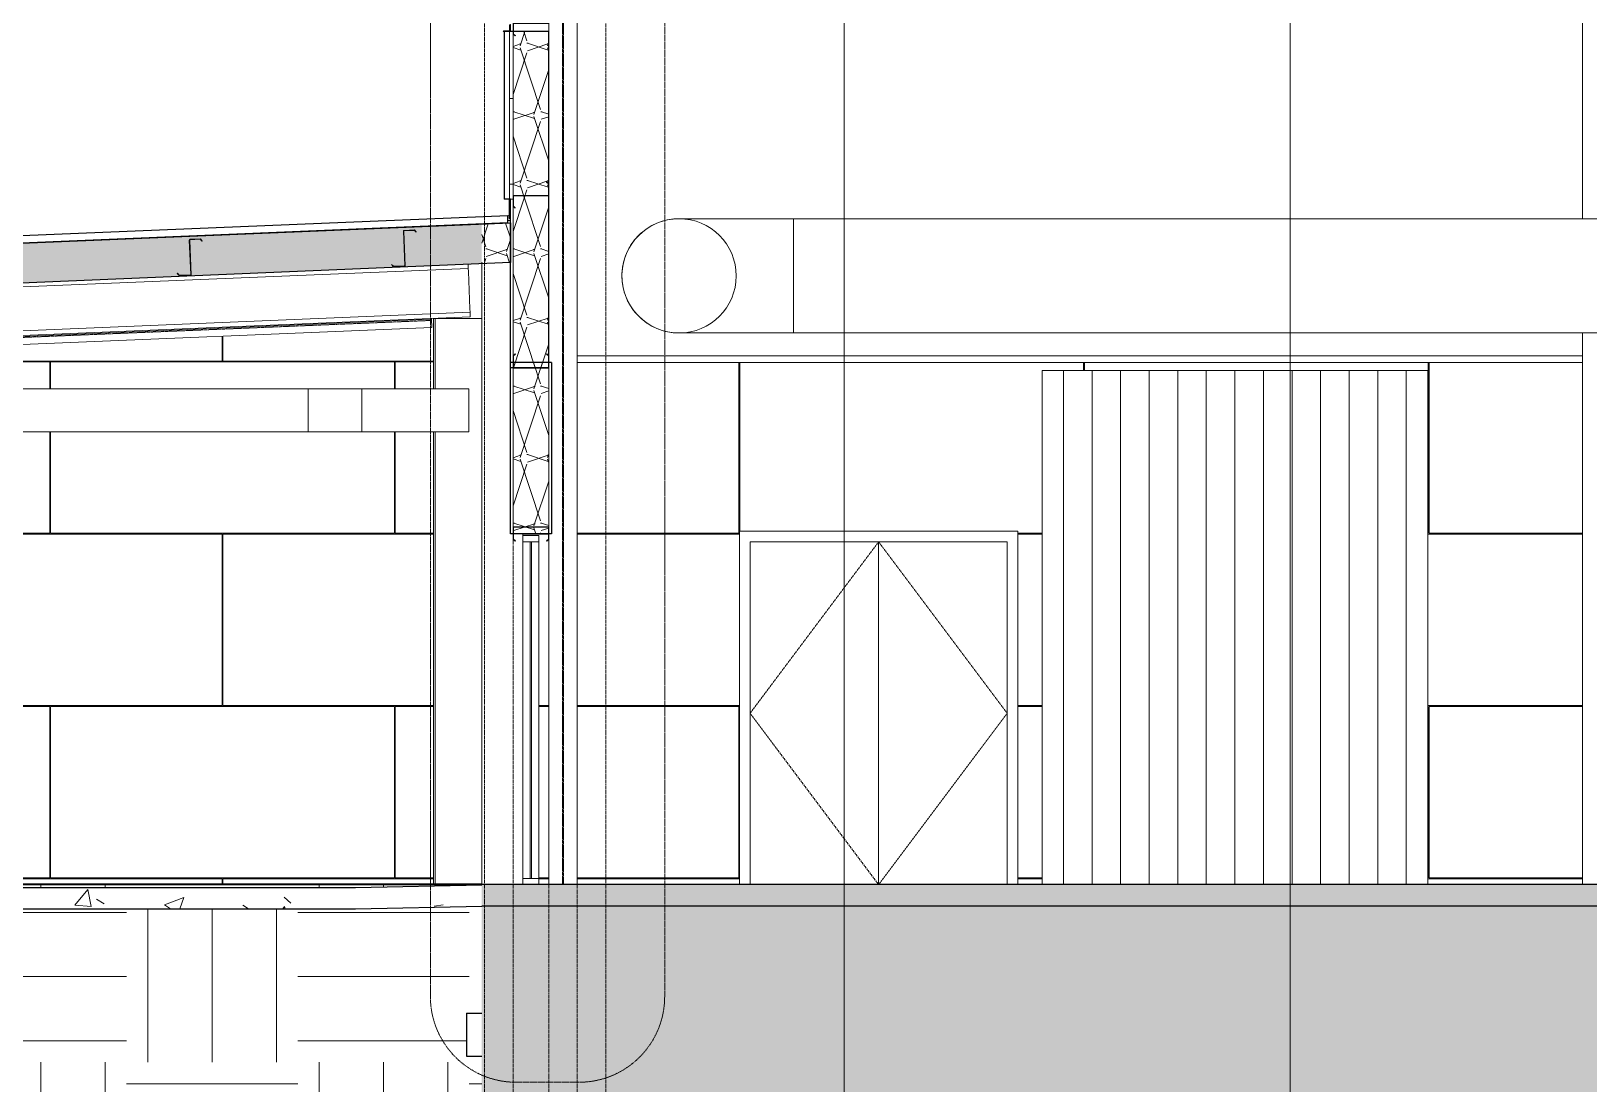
# Model space of a CAD drawing. Header units: inches. Extents: x 21408 to 98131, y -290 to 853.
# Drawn here: x 22646.5 to 23082.6, y -55.8 to 239 of the extents above; entities that cross this region are included whole.
import ezdxf

# ---------------------------------------------------------------- set-up
doc = ezdxf.new("R2010")
doc.units = ezdxf.units.IN
doc.header["$MEASUREMENT"] = 0
for name, pattern in [('Dash 1_16_', [0.125, 0.0625, -0.0625]), ('Dash Dot 3_16_', [0.3125, 0.1875, -0.0625, 0, -0.0625]), ('Grid Line 1_2_', [0.875, 0.5, -0.125, 0.125, -0.125]), ('Hidden 1_8_', [0.1875, 0.125, -0.0625])]:
    doc.linetypes.add(name, pattern=pattern)
for name, color, linetype, lineweight in [('A-ANNO-SYMB', 150, 'Continuous', 9), ('A-CLNG', 13, 'Continuous', 9), ('A-CLNG-PATT', 13, 'Continuous', 25), ('A-DOOR', 31, 'Continuous', 9), ('A-DOOR-FRAM', 31, 'Continuous', 9), ('A-FLOR', 192, 'Continuous', 9), ('A-FLOR-LEVL', 51, 'Continuous', 9), ('A-FLOR-PATT', 8, 'Continuous', 25), ('A-GLAZ-CURT', 52, 'Continuous', 9), ('A-GLAZ-CWMG', 51, 'Continuous', 9), ('A-ROOF', 132, 'Continuous', 9), ('A-WALL', 113, 'Continuous', 9), ('A-WALL-PATT', 111, 'Continuous', 25), ('C-TOPO', 7, 'Continuous', 9), ('G-ANNO-SYMB', 111, 'Continuous', 9), ('I-WALL', 2, 'Continuous', 9), ('M-HVAC-DUCT', 70, 'Continuous', 9), ('S-BEAM', 12, 'Continuous', 9), ('S-COLS', 52, 'Continuous', 9), ('S-FNDN', 32, 'Continuous', 9), ('S-GRID', 1, 'Continuous', 9)]:
    doc.layers.add(name, color=color, linetype=linetype, lineweight=lineweight)
pattern_1 = [(50, (22097.104, 100.19), (55.0854, -4.81984), [5.76, -63.36]), (355, (22097.104, 100.19), (-10.6557, 57.7685), [4.608, -50.688]), (100.451, (22101.695, 99.787), (44.4295, 52.94866), [4.895, -53.848]), (46.184, (22097.104, 115.55), (81.9644, -12.7121), [8.64, -95.04]), (96.636, (22103.935, 114.49), (71.7815, 74.8124), [7.343, -80.772]), (351.184, (22097.1, 115.55), (71.782, 74.8124), [6.912, -76.032]), (21, (22104.784, 111.71), (45.84207, -30.92146), [5.76, -63.36]), (326, (22104.784, 111.71), (18.6871, 55.6915), [4.608, -50.688]), (71.451, (22108.605, 109.13), (64.5289, 24.7701), [4.895, -53.848]), (37.5, (22097.104, 100.189), (0.93389, 25.56682), [2.534, -47.539, 2.534, -48.922, -50.88]), (37.5, (22097.104, 100.189), (0.93389, 25.56682), [-101.53, 2.534, -48.346]), (7.5, (22097.104, 100.19), (20.20404, 30.2913), [2.534, -26.803, 2.534, -46.387, -19.392]), (7.5, (22097.104, 100.19), (20.20404, 30.2913), [-78.259, 2.534, -16.858]), (327.5, (22079.978, 100.19), (40.99778, -1.7324), [2.534, -16.666, 2.534, -57.37, -79.488]), (327.5, (22079.978, 100.19), (40.99778, -1.7324), [-79.104, 2.534, -76.954]), (317.5, (22072.298, 100.19), (44.78888, 7.68784), [2.534, -22.426, 2.534, -37.248, -56.448]), (317.5, (22072.298, 100.19), (44.78888, 7.68784), [-64.742, 2.534, -53.914])]
pattern_2 = [(45, (22097.104, 100.19), (-19.007, 19.007), []), (45, (22097.104, 128.99), (-19.007, 19.007), [])]
pattern_3 = [(0, (22097.104, 100.19), (48, 48), [48, -48]), (0, (22097.104, 118.19), (48, 48), [48, -48]), (0, (22097.104, 136.19), (48, 48), [48, -48]), (90, (22103.104, 142.19), (-48, 48), [48, -48]), (90, (22121.104, 142.19), (-48, 48), [48, -48]), (90, (22139.104, 142.19), (-48, 48), [48, -48])]
pattern_4 = [(161.57, (22098.064, 101.149), (-7.680224, -0.00098), [0, -54.643, 6.067, 0]), (18.43, (22096.144, 101.149), (-7.680224, 0.00098), [0, -54.643, 6.067, 0]), (108.43, (22098.064, 101.149), (3.838295, -19.201365), [18.211, -42.499]), (71.57, (22096.144, 101.149), (3.838295, 19.201365), [18.211, -42.499])]

# ---------------------------------------------------------------- blocks, each defined once
blk = doc.blocks.new('Struct_Xcel_Sports Complex_rvt-1-Building Section - East_West looking North')
at = {"layer": 'A-FLOR-PATT', "lineweight": 9}
h = blk.add_hatch(dxfattribs=at)
h.set_pattern_fill('FP_10', style=0, pattern_type=2)
h.set_pattern_definition(pattern_1)
h.paths.add_polyline_path([(22638.66, -6.76), (22737.3, -6.76), (22772.64, -6), (22772.64, -0.02), (22737.3, -0.76), (22638.66, -0.76), (22602.28, 0), (22066.14, 0), (22066.14, -6), (22602.28, -6)], flags=0)
h = blk.add_hatch(dxfattribs=at)
h.set_pattern_fill('FP_10', style=0, pattern_type=2)
h.set_pattern_definition(pattern_1)
h.paths.add_polyline_path([(22772.64, -6), (26273.39, -6), (26273.39, 0), (22772.64, 0), (22772.64, -1.69)], flags=0)
at = {"layer": 'A-FLOR', "color": 250, "lineweight": 25}
for p, q in [((22638.66, -0.76), (22737.3, -0.76)), ((22737.3, -0.76), (22772.64, -0.02)), ((26273.39, 0), (22772.64, 0)), ((22638.66, -6.76), (22737.3, -6.76)), ((22737.3, -6.76), (22772.64, -6.02)), ((26273.39, -6), (22772.64, -6))]:
    blk.add_line(p, q, dxfattribs=at)
at = {"layer": 'A-FLOR', "color": 7}
blk.add_line((22772.64, -6.02), (22772.64, -6), dxfattribs=at)
at = {"layer": 'S-FNDN', "color": 250, "lineweight": 25}
for p, q in [((22768.39, -36), (22772.64, -36)), ((22768.39, -36), (22768.39, -48)), ((22768.39, -48), (22772.64, -48))]:
    blk.add_line(p, q, dxfattribs=at)
blk = doc.blocks.new('Girt_C - 10_D-1401750-Building Section - East_West looking North')
at = {"layer": 'S-BEAM'}
h = blk.add_hatch(dxfattribs=at)
h.set_pattern_fill('FP_1', color=256, style=0, pattern_type=2)
h.set_pattern_definition(pattern_2)
h.paths.add_polyline_path([(22781.97, 96.2), (22782.04, 96.28), (22781.5, 96.73), (22781.5, 100), (22781.39, 99.99), (22781.39, 96.68)], flags=0)
h.paths.add_polyline_path([(22790.82, 96.2), (22791.39, 96.68), (22791.39, 99.99), (22791.28, 100), (22791.28, 96.73), (22790.75, 96.28)], flags=0)
h.paths.add_polyline_path([(22784.52, 100.07), (22791.2, 100.07), (22791.2, 100.18), (22781.58, 100.18), (22781.58, 100.07)], flags=0)
at = {"layer": 'S-BEAM', "lineweight": 15}
for p, q in [((22781.39, 99.99), (22781.39, 96.68)), ((22781.39, 96.68), (22781.97, 96.2)), ((22781.5, 96.73), (22781.5, 100)), ((22781.5, 96.73), (22782.04, 96.28)), ((22791.2, 100.18), (22781.58, 100.18)), ((22781.58, 100.07), (22791.2, 100.07)), ((22781.97, 96.2), (22782.04, 96.28)), ((22791.28, 96.73), (22790.75, 96.28)), ((22790.75, 96.28), (22790.82, 96.2)), ((22791.39, 96.68), (22790.82, 96.2)), ((22791.28, 100), (22791.28, 96.73)), ((22791.39, 96.68), (22791.39, 99.99))]:
    blk.add_line(p, q, dxfattribs=at)
for centre, radius, start, end in [((22781.58, 99.99), 0.188, 90, 180), ((22781.58, 99.99), 0.0782, 90, 176.9576), ((22791.2, 99.99), 0.188, 0, 90), ((22791.2, 99.99), 0.0782, 2.1227, 90)]:
    blk.add_arc(centre, radius, start, end, dxfattribs=at)
blk = doc.blocks.new('W-Wide Flange - 1_-5_-1401438-Building Section - East_West looking North')
at = {"layer": 'S-BEAM'}
for p, q in [((22602.15, 165.66), (22768.86, 172.6)), ((22768.82, 173.71), (22768.86, 172.6)), ((22768.86, 172.6), (22768.9, 171.72)), ((22768.9, 171.72), (22769.34, 161.22)), ((22602.15, 153.37), (22769.38, 160.34)), ((22602.15, 152.01), (22769.43, 158.98)), ((22769.34, 161.22), (22769.38, 160.34)), ((22769.38, 160.34), (22769.43, 158.98))]:
    blk.add_line(p, q, dxfattribs=at)
blk = doc.blocks.new('Girt_Z - 10_D-1390501-Building Section - East_West looking North')
at = {"layer": 'S-BEAM'}
h = blk.add_hatch(dxfattribs=at)
h.set_pattern_fill('FP_1', color=256, style=0, pattern_type=2)
h.set_pattern_definition(pattern_2)
h.paths.add_polyline_path([(22747.83, 173.09), (22751.21, 173.23), (22751.02, 173.33), (22747.88, 173.2), (22747.41, 173.72), (22747.33, 173.64)], flags=0)
h.paths.add_polyline_path([(22751.21, 173.23), (22750.8, 183.03), (22750.69, 183.03), (22751.09, 173.41)], flags=0)
h.paths.add_polyline_path([(22754.23, 182.72), (22754.31, 182.79), (22753.8, 183.35), (22750.87, 183.22), (22750.87, 183.12), (22753.76, 183.24)], flags=0)
at = {"layer": 'S-BEAM', "lineweight": 15}
for p, q in [((22753.8, 183.35), (22750.87, 183.22)), ((22750.87, 183.12), (22753.76, 183.24)), ((22753.76, 183.24), (22754.23, 182.72)), ((22753.8, 183.35), (22754.31, 182.79)), ((22750.69, 183.03), (22751.09, 173.41)), ((22751.21, 173.23), (22750.8, 183.03)), ((22754.23, 182.72), (22754.31, 182.79)), ((22747.41, 173.72), (22747.33, 173.64)), ((22747.33, 173.64), (22747.83, 173.09)), ((22747.88, 173.2), (22747.41, 173.72)), ((22747.83, 173.09), (22751.21, 173.23)), ((22751.02, 173.33), (22747.88, 173.2))]:
    blk.add_line(p, q, dxfattribs=at)
for centre, radius, start, end in [((22750.87, 183.04), 0.187, 92.3859, 182.3859), ((22750.87, 183.04), 0.0782, 94.5087, 182.3859), ((22751.01, 173.41), 0.0782, 275.4283, 2.3859)]:
    blk.add_arc(centre, radius, start, end, dxfattribs=at)
blk = doc.blocks.new('Girt_Z - 10_D-V13-Building Section - East_West looking North')
at = {"layer": 'S-BEAM', "lineweight": 15}
for p, q in [((22690.74, 180.53), (22691.14, 170.92)), ((22691.26, 170.73), (22690.85, 180.54)), ((22693.85, 180.85), (22690.92, 180.73)), ((22690.92, 180.62), (22693.81, 180.74)), ((22693.81, 180.74), (22694.28, 180.22)), ((22693.85, 180.85), (22694.36, 180.3)), ((22694.28, 180.22), (22694.36, 180.3)), ((22687.46, 171.22), (22687.38, 171.15)), ((22687.38, 171.15), (22687.89, 170.59)), ((22687.93, 170.7), (22687.46, 171.22)), ((22687.89, 170.59), (22691.26, 170.73)), ((22691.07, 170.83), (22687.93, 170.7))]:
    blk.add_line(p, q, dxfattribs=at)
for centre, radius, start, end in [((22690.93, 180.54), 0.187, 92.3859, 182.3859), ((22690.93, 180.54), 0.0782, 94.5087, 182.3859), ((22691.06, 170.91), 0.0782, 275.4283, 2.3859)]:
    blk.add_arc(centre, radius, start, end, dxfattribs=at)
blk = doc.blocks.new('Double-Flush - 72_ x 96_-983185-Building Section - East_West looking North')
at = {"layer": 'A-DOOR', "linetype": 'Dash 1_16_'}
for p, q in [((22847.77, 48), (22883.77, 96)), ((22883.77, 96), (22919.77, 48)), ((22883.77, 0), (22847.77, 48)), ((22883.77, 0), (22919.77, 48))]:
    blk.add_line(p, q, dxfattribs=at)
at = {"layer": 'A-DOOR'}
for p, q in [((22883.77, 0), (22883.77, 96)), ((22883.77, 96), (22883.77, 0))]:
    blk.add_line(p, q, dxfattribs=at)
at = {"layer": 'A-DOOR-FRAM'}
for p, q in [((22922.77, 99), (22844.77, 99)), ((22844.77, 99), (22844.77, 0)), ((22847.77, 0), (22847.77, 96)), ((22847.77, 96), (22919.77, 96)), ((22919.77, 96), (22919.77, 0)), ((22922.77, 0), (22922.77, 99))]:
    blk.add_line(p, q, dxfattribs=at)
blk = doc.blocks.new('overhead door - one-983186-Building Section - East_West looking North')
at = {"layer": 'A-DOOR'}
h = blk.add_hatch(dxfattribs=at)
h.set_pattern_fill('FP_13', color=256, style=0, pattern_type=2)
h.set_pattern_definition([(90, (22983.515, 0), (-8, 5e-16), [])])
h.paths.add_polyline_path([(22995.08, 0), (23037.52, 0), (23037.52, 144), (22929.52, 144), (22929.52, 0)], flags=0)
for p, q in [((22929.52, 144), (22929.52, 0)), ((23037.52, 144), (22929.52, 144)), ((23037.52, 0), (23037.52, 144))]:
    blk.add_line(p, q, dxfattribs=at)
blk = doc.blocks.new('columns and girder2 - one-V30-Building Section - East_West looking North')
at = {"layer": 'S-BEAM'}
h = blk.add_hatch(dxfattribs=at)
h.set_pattern_fill('FP_1', color=256, style=0, pattern_type=2)
h.set_pattern_definition(pattern_2)
h.paths.add_polyline_path([(23085.27, 337.54), (23086.52, 337.54), (23086.52, 382.3), (23085.27, 382.3)], flags=0)
for p, q in [((23079.89, 330.48), (23079.89, 383.47)), ((23091.89, 383.47), (23091.89, 330.48)), ((23080.89, 332.92), (23080.89, 336.02)), ((23090.89, 336.02), (23090.89, 332.92)), ((23080.89, 332.92), (23090.89, 332.92)), ((23079.89, 330.48), (23091.89, 330.48)), ((23080.89, 186.5), (23080.89, 330.48)), ((23090.89, 330.48), (23090.89, 186.5)), ((23080.89, 0), (23080.89, 154.5)), ((23090.89, 154.5), (23090.89, 1))]:
    blk.add_line(p, q, dxfattribs=at)
at = {"layer": 'S-BEAM', "lineweight": 15}
for p, q in [((23080.89, 382.3), (23080.89, 383.8)), ((23080.89, 383.8), (23090.89, 383.8)), ((23080.89, 382.3), (23090.89, 382.3)), ((23085.27, 337.54), (23085.27, 382.3)), ((23085.27, 382.3), (23086.52, 382.3)), ((23086.52, 382.3), (23086.52, 337.54)), ((23090.89, 383.8), (23090.89, 382.3)), ((23080.89, 336.02), (23080.89, 337.54)), ((23080.89, 337.54), (23090.89, 337.54)), ((23080.89, 336.02), (23090.89, 336.02)), ((23085.27, 337.54), (23086.52, 337.54)), ((23090.89, 337.54), (23090.89, 336.02))]:
    blk.add_line(p, q, dxfattribs=at)
blk = doc.blocks.new('W-Wide Flange-Column - B1_G-1528735-Building Section - East_West looking North')
at = {"layer": 'S-COLS', "linetype": 'Hidden 1_8_'}
for p, q in [((22795.23, 0), (22795.23, 383.47)), ((22795.55, 383.47), (22795.55, 0))]:
    blk.add_line(p, q, dxfattribs=at)
blk = doc.blocks.new('Girt_Z - 10_D-1516133-Building Section - East_West looking North')
at = {"layer": 'S-BEAM'}
blk.add_line((22799.39, 148.06), (23080.89, 148.06), dxfattribs=at)
blk = doc.blocks.new('Girt_C - 10_D-1401751-Building Section - East_West looking North')
at = {"layer": 'S-BEAM', "lineweight": 15}
for p, q in [((22781.39, 148.19), (22781.97, 148.67)), ((22781.5, 148.14), (22782.04, 148.59)), ((22781.97, 148.67), (22782.04, 148.59)), ((22790.75, 148.59), (22790.82, 148.67)), ((22791.28, 148.14), (22790.75, 148.59)), ((22791.39, 148.19), (22790.82, 148.67)), ((22781.39, 144.88), (22781.39, 148.19)), ((22781.5, 148.14), (22781.5, 144.87)), ((22781.58, 144.8), (22791.2, 144.8)), ((22791.2, 144.69), (22781.58, 144.69)), ((22791.28, 144.87), (22791.28, 148.14)), ((22791.39, 148.19), (22791.39, 144.88))]:
    blk.add_line(p, q, dxfattribs=at)
for centre, radius, start, end in [((22781.58, 144.88), 0.188, 180, 270), ((22781.58, 144.88), 0.0782, 183.0424, 270), ((22791.2, 144.88), 0.188, 270, 0), ((22791.2, 144.88), 0.0782, 270, 357.8773)]:
    blk.add_arc(centre, radius, start, end, dxfattribs=at)
blk = doc.blocks.new('Girt_Z - 10_D-1255199-Building Section - East_West looking North')
at = {"layer": 'S-BEAM', "lineweight": 15}
for p, q in [((22790.74, 196.71), (22790.81, 196.79)), ((22791.28, 196.26), (22790.74, 196.71)), ((22790.81, 196.79), (22791.39, 196.31)), ((22791.39, 196.31), (22791.39, 192.94)), ((22781.39, 189.92), (22781.39, 192.86)), ((22781.5, 192.86), (22781.5, 189.97)), ((22781.58, 193.05), (22791.2, 193.05)), ((22791.39, 192.94), (22781.58, 192.94)), ((22791.28, 193.12), (22791.28, 196.26)), ((22781.39, 189.92), (22781.96, 189.44)), ((22781.5, 189.97), (22782.03, 189.52)), ((22782.03, 189.52), (22781.96, 189.44))]:
    blk.add_line(p, q, dxfattribs=at)
for centre, radius, start, end in [((22781.58, 192.86), 0.188, 90, 180), ((22781.58, 192.86), 0.0782, 90, 177.8773), ((22791.2, 193.13), 0.0782, 270, 356.9576)]:
    blk.add_arc(centre, radius, start, end, dxfattribs=at)
blk = doc.blocks.new('Girt_Z - 10_D-1254871-Building Section - East_West looking North')
at = {"layer": 'S-BEAM', "lineweight": 15}
for p, q in [((22790.75, 244.96), (22790.82, 245.04)), ((22791.28, 244.51), (22790.75, 244.96)), ((22790.82, 245.04), (22791.39, 244.56)), ((22791.28, 241.37), (22791.28, 244.51)), ((22791.39, 244.56), (22791.39, 241.19)), ((22781.39, 238.17), (22781.39, 241.11)), ((22781.5, 241.11), (22781.5, 238.22)), ((22781.58, 241.3), (22791.2, 241.3)), ((22791.39, 241.19), (22781.58, 241.19)), ((22781.39, 238.17), (22781.96, 237.69)), ((22781.5, 238.22), (22782.04, 237.77)), ((22782.04, 237.77), (22781.96, 237.69))]:
    blk.add_line(p, q, dxfattribs=at)
for centre, radius, start, end in [((22781.58, 241.11), 0.188, 90, 180), ((22781.58, 241.11), 0.0782, 90, 177.8773), ((22791.2, 241.38), 0.0782, 270, 356.9576)]:
    blk.add_arc(centre, radius, start, end, dxfattribs=at)
blk = doc.blocks.new('L-Angle - L2X2X3_16-1249027-Building Section - East_West looking North')
at = {"layer": 'S-BEAM', "lineweight": 15}
for p, q in [((22780.45, 240.75), (22780.45, 239.31)), ((22780.64, 238.94), (22780.64, 240.94)), ((22780.64, 238.94), (22778.64, 238.94)), ((22780.27, 239.13), (22778.83, 239.13))]:
    blk.add_line(p, q, dxfattribs=at)
for centre, start, end in [((22780.64, 240.75), 90, 180), ((22778.83, 238.94), 90, 180), ((22780.27, 239.31), 270, 360)]:
    blk.add_arc(centre, 0.187, start, end, dxfattribs=at)
blk = doc.blocks.new('Rectangular Mullion - Interior 1_75_ x 4_5_-1220297-Building Section - East_West looking North')
at = {"layer": 'A-GLAZ-CWMG'}
blk.add_line((22788.64, 96), (22788.64, 1.75), dxfattribs=at)
blk = doc.blocks.new('L-Angle - L2-1_2X1-1_2X3_16-1401102-Building Section - East_West looking North')
at = {"layer": 'S-BEAM'}
for p, q in [((22602.15, 151.82), (22758.54, 158.34)), ((22758.54, 158.52), (22758.54, 158.34)), ((22758.54, 158.34), (22758.55, 158.15)), ((22758.55, 158.15), (22758.63, 156.21)), ((22602.15, 149.5), (22758.64, 156.02)), ((22602.15, 149.5), (22758.64, 156.02)), ((22758.63, 156.21), (22758.64, 156.02)), ((22559.63, 150.05), (22597.4, 151.62)), ((22559.63, 150.05), (22559.63, 150.23)), ((22559.64, 149.86), (22559.63, 150.05)), ((22559.72, 147.92), (22559.64, 149.86)), ((22559.73, 147.74), (22597.4, 149.31)), ((22559.73, 147.74), (22597.4, 149.31)), ((22559.73, 147.74), (22559.72, 147.92))]:
    blk.add_line(p, q, dxfattribs=at)
at = {"layer": 'S-BEAM', "linetype": 'Hidden 1_8_'}
for p, q in [((22602.15, 151.51), (22758.56, 158.02)), ((22559.65, 149.74), (22597.4, 151.31))]:
    blk.add_line(p, q, dxfattribs=at)
blk = doc.blocks.new('Round Elbow - 1_0 D-1542880-Building Section - East_West looking North')
at = {"layer": 'M-HVAC-DUCT'}
for p, q in [((22859.89, 186.5), (22859.89, 170.5)), ((22859.89, 170.5), (22859.89, 154.5))]:
    blk.add_line(p, q, dxfattribs=at)
at = {"layer": 'M-HVAC-DUCT', "flags": 128}
for points in [[(22811.89, 170.5), (22811.9, 171.14), (22811.94, 171.78), (22812.01, 172.42), (22812.09, 173.05), (22812.21, 173.68), (22812.35, 174.3), (22812.51, 174.92), (22812.7, 175.53), (22812.92, 176.14), (22813.15, 176.73), (22813.41, 177.32), (22813.7, 177.89), (22814.01, 178.45), (22814.33, 179), (22814.68, 179.53), (22815.06, 180.06), (22815.45, 180.56), (22815.86, 181.05), (22816.29, 181.52), (22816.74, 181.98), (22817.21, 182.41), (22817.7, 182.83), (22818.2, 183.23), (22818.71, 183.61), (22819.25, 183.96), (22819.79, 184.3), (22820.35, 184.61), (22820.92, 184.9), (22821.5, 185.17), (22822.09, 185.41), (22822.69, 185.63), (22823.3, 185.83), (22823.92, 186), (22824.54, 186.15), (22825.17, 186.27), (22825.8, 186.36), (22826.44, 186.43), (22827.08, 186.48), (22827.72, 186.5), (22827.89, 186.5)], [(22827.89, 186.5), (22827.92, 186.5), (22827.99, 186.5), (22828.12, 186.5), (22828.3, 186.5), (22828.53, 186.5), (22828.81, 186.5), (22829.14, 186.5), (22829.51, 186.5), (22829.94, 186.5), (22830.42, 186.5), (22830.94, 186.5), (22831.51, 186.5), (22832.12, 186.5), (22832.78, 186.5), (22833.48, 186.5), (22834.22, 186.5), (22835.01, 186.5), (22835.83, 186.5), (22836.7, 186.5), (22837.6, 186.5), (22838.53, 186.5), (22839.5, 186.5), (22840.5, 186.5), (22841.54, 186.5), (22842.6, 186.5), (22843.69, 186.5), (22844.81, 186.5), (22845.95, 186.5), (22847.11, 186.5), (22848.29, 186.5), (22849.5, 186.5), (22850.72, 186.5), (22851.95, 186.5), (22853.19, 186.5), (22854.45, 186.5), (22855.72, 186.5), (22856.99, 186.5), (22858.27, 186.5), (22859.54, 186.5), (22859.89, 186.5)], [(22827.89, 154.5), (22827.25, 154.51), (22826.61, 154.55), (22825.97, 154.62), (22825.34, 154.7), (22824.71, 154.82), (22824.09, 154.96), (22823.47, 155.12), (22822.86, 155.31), (22822.25, 155.53), (22821.66, 155.76), (22821.08, 156.02), (22820.5, 156.31), (22819.94, 156.61), (22819.39, 156.94), (22818.86, 157.29), (22818.34, 157.67), (22817.83, 158.06), (22817.34, 158.47), (22816.87, 158.9), (22816.41, 159.35), (22815.98, 159.82), (22815.56, 160.31), (22815.16, 160.81), (22814.78, 161.32), (22814.43, 161.86), (22814.09, 162.4), (22813.78, 162.96), (22813.49, 163.53), (22813.22, 164.11), (22812.98, 164.7), (22812.76, 165.3), (22812.56, 165.91), (22812.39, 166.53), (22812.24, 167.15), (22812.12, 167.78), (22812.03, 168.41), (22811.96, 169.05), (22811.91, 169.69), (22811.89, 170.33), (22811.89, 170.5)], [(22859.89, 154.5), (22858.61, 154.5), (22857.33, 154.5), (22856.06, 154.5), (22854.79, 154.5), (22853.53, 154.5), (22852.28, 154.5), (22851.05, 154.5), (22849.82, 154.5), (22848.62, 154.5), (22847.43, 154.5), (22846.26, 154.5), (22845.11, 154.5), (22843.99, 154.5), (22842.89, 154.5), (22841.82, 154.5), (22840.78, 154.5), (22839.77, 154.5), (22838.79, 154.5), (22837.84, 154.5), (22836.93, 154.5), (22836.06, 154.5), (22835.23, 154.5), (22834.43, 154.5), (22833.68, 154.5), (22832.96, 154.5), (22832.29, 154.5), (22831.67, 154.5), (22831.09, 154.5), (22830.55, 154.5), (22830.06, 154.5), (22829.63, 154.5), (22829.23, 154.5), (22828.89, 154.5), (22828.6, 154.5), (22828.36, 154.5), (22828.16, 154.5), (22828.02, 154.5), (22827.93, 154.5), (22827.89, 154.5), (22827.89, 154.5)]]:
    blk.add_lwpolyline(points, dxfattribs=at)
at = {"layer": 'M-HVAC-DUCT'}
for start, end in [(90, 180), (360, 90), (180, 270), (270, 360)]:
    blk.add_arc((22827.89, 170.5), 16, start, end, dxfattribs=at)
blk = doc.blocks.new('Rectangular Elbow - Radius - 1 W-1459285-Building Section - East_West looking North')
at = {"layer": 'M-HVAC-DUCT'}
for p, q in [((22724.02, 126.82), (22724.02, 138.82)), ((22739.02, 138.82), (22724.02, 138.82)), ((22739.02, 138.82), (22739.02, 126.82)), ((22769.02, 138.82), (22739.02, 138.82)), ((22769.02, 126.82), (22769.02, 138.82)), ((22724.02, 126.82), (22739.02, 126.82)), ((22739.02, 126.82), (22769.02, 126.82))]:
    blk.add_line(p, q, dxfattribs=at)
blk = doc.blocks.new('System Panel - Interior Glazing-1220302-Building Section - East_West looking North')
at = {"layer": 'A-GLAZ-CURT'}
for p, q in [((22786.2, 96), (22786.2, 1.75)), ((22786.58, 96), (22786.2, 96)), ((22786.58, 1.75), (22786.58, 96)), ((22786.58, 1.75), (22786.2, 1.75))]:
    blk.add_line(p, q, dxfattribs=at)
blk = doc.blocks.new('Rectangular Mullion - Interior 1_75_ x 4_5_-1574000-Building Section - East_West looking North')
at = {"layer": 'A-GLAZ-CWMG', "lineweight": 13}
for p, q in [((22788.64, 1.75), (22784.14, 1.75)), ((22784.14, 1.75), (22784.14, 0)), ((22788.64, 0), (22784.14, 0)), ((22788.64, 0), (22788.64, 1.75))]:
    blk.add_line(p, q, dxfattribs=at)
blk = doc.blocks.new('Rectangular Mullion - Interior 1_75_ x 4_5_-1574004-Building Section - East_West looking North')
at = {"layer": 'A-GLAZ-CWMG', "lineweight": 13}
for p, q in [((22784.14, 96), (22784.14, 97.75)), ((22788.64, 97.75), (22784.14, 97.75)), ((22788.64, 96), (22784.14, 96)), ((22788.64, 97.75), (22788.64, 96))]:
    blk.add_line(p, q, dxfattribs=at)

msp = doc.modelspace()

# ---------------------------------------------------------------- hatches: boundary and pattern name
at = {"layer": 'A-CLNG-PATT', "lineweight": 9}
h = msp.add_hatch(dxfattribs=at)
h.set_pattern_fill('FP_4', color=256, style=0, pattern_type=2)
h.set_pattern_definition(pattern_4)
h.paths.add_polyline_path([(22061.62, 144.24), (22772.64, 173.87), (22772.64, 185), (22061.62, 155.38), (22061.62, 154.56)], flags=0)
h = msp.add_hatch(dxfattribs=at)
h.set_pattern_fill('FP_4', color=256, style=0, pattern_type=2)
h.set_pattern_definition(pattern_4)
h.paths.add_polyline_path([(22772.64, 173.87), (22780.64, 174.2), (22780.64, 185.34), (22772.64, 185), (22772.64, 174.09)], flags=0)
at = {"layer": 'A-WALL-PATT', "lineweight": 9}
h = msp.add_hatch(dxfattribs=at)
h.set_pattern_fill('FP_5', color=256, style=0, pattern_type=2)
h.set_pattern_definition([(0, (22097.104, 100.19), (0, 24), []), (90, (22097.104, 100.19), (-24, 1e-15), [])])
h.paths.add_polyline_path([(22780.39, 192), (22781.39, 192), (22781.39, 238.94), (22780.39, 238.94), (22780.39, 193.62)], flags=0)
h = msp.add_hatch(dxfattribs=at)
h.set_pattern_fill('FP_4', color=256, style=0, pattern_type=2)
h.set_pattern_definition(pattern_4)
h.paths.add_polyline_path([(22791.39, 192), (22791.39, 238.94), (22781.39, 238.94), (22781.39, 192), (22784.52, 192)], flags=0)
h = msp.add_hatch(dxfattribs=at)
h.set_pattern_fill('FP_4', color=256, style=0, pattern_type=2)
h.set_pattern_definition(pattern_4)
h.paths.add_polyline_path([(22781.39, 144.75), (22791.39, 144.75), (22791.39, 192), (22781.39, 192), (22781.39, 154.56)], flags=0)
h = msp.add_hatch(dxfattribs=at)
h.set_pattern_fill('FP_12', color=256, style=0, pattern_type=2)
h.set_pattern_definition([(90, (22458.51, 98.25), (-193, -193), [48, -145]), (180, (22458.51, 98.25), (-2e-14, -193), [96.25, -96.75]), (270, (22362.26, 146.25), (-193, -193), [48, -145]), (180, (22458.51, 146.25), (-2e-14, -193), [96.25, -96.75]), (270, (22362.01, 146.25), (-193, -193), [48, -145]), (180, (22362.01, 146.25), (-2e-14, -193), [96.25, -96.75]), (90, (22265.76, 98.25), (-193, -193), [48, -145]), (180, (22362.01, 98.25), (-2e-14, -193), [96.25, -96.75]), (90, (22410.51, 146.5), (-193, -193), [48, -145]), (180, (22458.76, 146.5), (-2e-14, -193), [48.25, -144.75]), (180, (22458.76, 194.5), (-2e-14, -193), [48.25, -144.75]), (90, (22314.01, 146.5), (-193, -193), [48, -145]), (180, (22410.26, 146.5), (-2e-14, -193), [96.25, -96.75]), (270, (22410.26, 194.5), (-193, -193), [48, -145]), (180, (22410.26, 194.5), (-2e-14, -193), [96.25, -96.75]), (180, (22313.76, 146.5), (-2e-14, -193), [48, -145]), (270, (22313.76, 194.5), (-193, -193), [48, -145]), (180, (22313.76, 194.5), (-2e-14, -193), [48, -145]), (90, (22458.51, 194.75), (-193, -193), [48, -145]), (180, (22458.51, 194.75), (-2e-14, -193), [96.25, -96.75]), (270, (22362.26, 242.75), (-193, -193), [48, -145]), (180, (22458.51, 242.75), (-2e-14, -193), [96.25, -96.75]), (270, (22362.01, 242.75), (-193, -193), [48, -145]), (180, (22362.01, 242.75), (-2e-14, -193), [96.25, -96.75]), (270, (22265.76, 242.75), (-193, -193), [48, -145]), (180, (22362.01, 194.75), (-2e-14, -193), [96.25, -96.75]), (90, (22410.51, 243), (-193, -193), [48, -145]), (180, (22458.76, 243), (-2e-14, -193), [48.25, -144.75]), (180, (22458.76, 291), (-2e-14, -193), [48.25, -144.75]), (90, (22314.01, 243), (-193, -193), [48, -145]), (180, (22410.26, 243), (-2e-14, -193), [96.25, -96.75]), (270, (22410.26, 291), (-193, -193), [48, -145]), (180, (22410.26, 291), (-2e-14, -193), [96.25, -96.75]), (180, (22313.76, 243), (-2e-14, -193), [48, -145]), (270, (22313.76, 291), (-193, -193), [48, -145]), (180, (22313.76, 291), (-2e-14, -193), [48, -145])])
h.paths.add_polyline_path([(22559.14, 0), (22596.4, 0), (22596.4, 87), (22597.4, 87), (22597.4, 126.82), (22559.14, 126.82), (22559.14, 37.37)], flags=0)
h.paths.add_polyline_path([(22732.9, 0), (22759.14, 0), (22759.14, 126.82), (22602.15, 126.82), (22602.15, 87), (22603.15, 87), (22603.15, 0), (22732.14, 0)], flags=0)
h.paths.add_polyline_path([(22759.14, 158.55), (22772.64, 158.55), (22772.64, 173.87), (22768.82, 173.71), (22769.35, 158.97), (22759.57, 158.57)], flags=0)
h.paths.add_polyline_path([(22602.15, 138.82), (22759.14, 138.82), (22759.14, 158.55), (22758.54, 158.47), (22758.63, 156.02), (22602.15, 149.5), (22602.15, 144.79)], flags=0)
h.paths.add_polyline_path([(22565.19, 138.82), (22597.4, 138.82), (22597.4, 149.31), (22559.73, 147.79), (22559.63, 150.23), (22555.27, 150.05), (22555.33, 149.88), (22559.14, 149.88), (22559.14, 138.82), (22564.18, 138.82)], flags=0)
h.paths.add_polyline_path([(22555.27, 175.95), (22772.64, 185), (22772.64, 185.13), (22555.27, 176.08)], flags=0)
h = msp.add_hatch(dxfattribs=at)
h.set_pattern_fill('FP_7', color=256, style=0, pattern_type=2)
h.set_pattern_definition([(0, (22778.51, 0.25), (-193, 193), [48, -145]), (90, (22778.51, 0.25), (-193, 1e-14), [96.25, -96.75]), (180, (22826.51, 96.5), (-193, 193), [48, -145]), (90, (22826.51, 0.25), (-193, 1e-14), [96.25, -96.75]), (180, (22826.51, 96.75), (-193, 193), [48, -145]), (90, (22826.51, 96.75), (-193, 1e-14), [96.25, -96.75]), (0, (22778.51, 193), (-193, 193), [48, -145]), (90, (22778.51, 96.75), (-193, 1e-14), [96.25, -96.75]), (0, (22826.76, 48.25), (-193, 193), [48, -145]), (90, (22826.76, 0), (-193, 1e-14), [48.25, -144.75]), (90, (22874.76, 0), (-193, 1e-14), [48.25, -144.75]), (0, (22826.76, 144.75), (-193, 193), [48, -145]), (90, (22826.76, 48.5), (-193, 1e-14), [96.25, -96.75]), (180, (22874.76, 48.5), (-193, 193), [48, -145]), (90, (22874.76, 48.5), (-193, 1e-14), [96.25, -96.75]), (90, (22826.76, 145), (-193, 1e-14), [48, -145]), (180, (22874.76, 145), (-193, 193), [48, -145]), (90, (22874.76, 145), (-193, 1e-14), [48, -145]), (0, (22875.01, 0.25), (-193, 193), [48, -145]), (90, (22875.01, 0.25), (-193, 1e-14), [96.25, -96.75]), (180, (22923.01, 96.5), (-193, 193), [48, -145]), (90, (22923.01, 0.25), (-193, 1e-14), [96.25, -96.75]), (180, (22923.01, 96.75), (-193, 193), [48, -145]), (90, (22923.01, 96.75), (-193, 1e-14), [96.25, -96.75]), (180, (22923.01, 193), (-193, 193), [48, -145]), (90, (22875.01, 96.75), (-193, 1e-14), [96.25, -96.75]), (0, (22923.26, 48.25), (-193, 193), [48, -145]), (90, (22923.26, 0), (-193, 1e-14), [48.25, -144.75]), (90, (22971.26, 0), (-193, 1e-14), [48.25, -144.75]), (0, (22923.26, 144.75), (-193, 193), [48, -145]), (90, (22923.26, 48.5), (-193, 1e-14), [96.25, -96.75]), (180, (22971.26, 48.5), (-193, 193), [48, -145]), (90, (22971.26, 48.5), (-193, 1e-14), [96.25, -96.75]), (90, (22923.26, 145), (-193, 1e-14), [48, -145]), (180, (22971.26, 145), (-193, 193), [48, -145]), (90, (22971.26, 145), (-193, 1e-14), [48, -145])])
h.paths.add_polyline_path([(22772.64, 185), (22780.64, 185.34), (22780.64, 186), (22779.95, 186), (22779.95, 185.44), (22772.64, 185.13)], flags=0)
h = msp.add_hatch(dxfattribs=at)
h.set_pattern_fill('FP_4', color=256, style=0, pattern_type=2)
h.set_pattern_definition(pattern_4)
h.paths.add_polyline_path([(22784.52, 98.25), (22791.39, 98.25), (22791.39, 146.25), (22781.39, 146.25), (22781.39, 98.25)], flags=0)
h = msp.add_hatch(dxfattribs=at)
h.set_pattern_fill('FP_8', color=256, style=0, pattern_type=2)
h.set_pattern_definition([(90, (26077.26, 339.5), (-193, -193), [48, -145]), (180, (26077.26, 339.5), (-2e-14, -193), [96.25, -96.75]), (270, (25981.01, 387.5), (-193, -193), [48, -145]), (180, (26077.26, 387.5), (-2e-14, -193), [96.25, -96.75]), (270, (25980.76, 387.5), (-193, -193), [48, -145]), (180, (25980.76, 387.5), (-2e-14, -193), [96.25, -96.75]), (90, (25884.51, 339.5), (-193, -193), [48, -145]), (180, (25980.76, 339.5), (-2e-14, -193), [96.25, -96.75]), (90, (26029.26, 387.75), (-193, -193), [48, -145]), (180, (26077.51, 387.75), (-2e-14, -193), [48.25, -144.75]), (180, (26077.51, 435.75), (-2e-14, -193), [48.25, -144.75]), (90, (25932.76, 387.75), (-193, -193), [48, -145]), (180, (26029.01, 387.75), (-2e-14, -193), [96.25, -96.75]), (270, (26029.01, 435.75), (-193, -193), [48, -145]), (180, (26029.01, 435.75), (-2e-14, -193), [96.25, -96.75]), (180, (25932.51, 387.75), (-2e-14, -193), [48, -145]), (270, (25932.51, 435.75), (-193, -193), [48, -145]), (180, (25932.51, 435.75), (-2e-14, -193), [48, -145]), (90, (26077.26, 436), (-193, -193), [48, -145]), (180, (26077.26, 436), (-2e-14, -193), [96.25, -96.75]), (270, (25981.01, 484), (-193, -193), [48, -145]), (180, (26077.26, 484), (-2e-14, -193), [96.25, -96.75]), (270, (25980.76, 484), (-193, -193), [48, -145]), (180, (25980.76, 484), (-2e-14, -193), [96.25, -96.75]), (270, (25884.51, 484), (-193, -193), [48, -145]), (180, (25980.76, 436), (-2e-14, -193), [96.25, -96.75]), (90, (26029.26, 484.25), (-193, -193), [48, -145]), (180, (26077.51, 484.25), (-2e-14, -193), [48.25, -144.75]), (180, (26077.51, 532.25), (-2e-14, -193), [48.25, -144.75]), (90, (25932.76, 484.25), (-193, -193), [48, -145]), (180, (26029.01, 484.25), (-2e-14, -193), [96.25, -96.75]), (270, (26029.01, 532.25), (-193, -193), [48, -145]), (180, (26029.01, 532.25), (-2e-14, -193), [96.25, -96.75]), (180, (25932.51, 484.25), (-2e-14, -193), [48, -145]), (270, (25932.51, 532.25), (-193, -193), [48, -145]), (180, (25932.51, 532.25), (-2e-14, -193), [48, -145])])
h.paths.add_polyline_path([(23080.89, 0), (23080.89, 146.25), (22799.39, 146.25), (22799.39, 0), (22844.77, 0), (22844.77, 99), (22922.77, 99), (22922.77, 0), (22929.52, 0), (22929.52, 144), (23037.52, 144), (23037.52, 0)], flags=0)
h.paths.add_polyline_path([(22788.64, 0), (22791.39, 0), (22791.39, 96.68), (22790.82, 96.2), (22790.75, 96.28), (22791.28, 96.73), (22791.28, 98.25), (22784.14, 98.25), (22784.14, 97.75), (22788.64, 97.75), (22788.64, 1.75)], flags=0)
h.paths.add_polyline_path([(25686.39, 1), (25686.39, 146.25), (25658.17, 146.25), (25658.17, 114), (25627.65, 113.93), (25627.16, 113.11), (25627.01, 112.5), (25626.34, 108.24), (25626.11, 104.39), (25626.1, 101.31), (25618.17, 101.31), (25618.21, 105.73), (25617.95, 109.05), (25617.11, 113.3), (25616.6, 114), (25586.17, 114), (25586.17, 146.25), (25406.89, 146.25), (25406.89, 1), (25521.76, 1)], flags=0)
h.paths.add_polyline_path([(25696.39, 1), (25929.77, 1), (25929.77, 99), (25971.77, 99), (25971.77, 1), (25975.89, 1), (25975.89, 146.25), (25696.39, 146.25), (25696.39, 76.43)], flags=0)
h.paths.add_polyline_path([(24786.99, 1), (24817.89, 1), (24817.89, 5.88), (24713.42, 146.25), (24643.15, 146.25), (24538.39, 5.46), (24538.39, 1), (24763.83, 1)], flags=0)
h.paths.add_polyline_path([(24827.89, 1), (25107.39, 1), (25107.39, 146.25), (24992.61, 146.25), (24992.61, 114), (24962.08, 113.93), (24961.57, 113.35), (24961.52, 113.28), (24960.68, 107.11), (24960.54, 104.58), (24960.53, 101.31), (24952.61, 101.31), (24952.64, 105.73), (24952.38, 109.05), (24951.54, 113.43), (24951.37, 113.58), (24951.05, 114), (24920.61, 114), (24920.61, 146.25), (24827.89, 146.25), (24827.89, 59.36)], flags=0)
h.paths.add_polyline_path([(25396.89, 1), (25396.89, 146.25), (25117.39, 146.25), (25117.39, 1), (25241.01, 1)], flags=0)
h.paths.add_polyline_path([(24398.79, 1), (24528.39, 1), (24528.39, 146.25), (24248.89, 146.25), (24248.89, 1), (24391.61, 1)], flags=0)
h.paths.add_polyline_path([(24238.89, 1), (24238.89, 146.25), (23959.39, 146.25), (23959.39, 1), (24118.05, 1)], flags=0)
h.paths.add_polyline_path([(23837.3, 1), (23949.39, 1), (23949.39, 146.25), (23669.89, 146.25), (23669.89, 1)], flags=0)
h.paths.add_polyline_path([(23656.69, 1), (23659.89, 1), (23659.89, 5.96), (23555.45, 146.25), (23485.12, 146.25), (23380.39, 5.54), (23380.39, 1), (23605.87, 1)], flags=0)
h.paths.add_polyline_path([(23275.82, 1), (23370.39, 1), (23370.39, 146.25), (23090.89, 146.25), (23090.89, 1), (23264.04, 1)], flags=0)
h.paths.add_polyline_path([(24538.39, 7.14), (24641.87, 146.25), (24538.39, 146.25), (24538.39, 49.77)], flags=0)
h.paths.add_polyline_path([(23380.39, 7.21), (23483.84, 146.25), (23380.39, 146.25), (23380.39, 11.37)], flags=0)
h.paths.add_polyline_path([(24817.89, 7.56), (24817.89, 146.25), (24714.69, 146.25), (24786.99, 49.08)], flags=0)
h.paths.add_polyline_path([(23659.89, 7.63), (23659.89, 146.25), (23556.72, 146.25), (23656.69, 11.93)], flags=0)
at = {"layer": 'C-TOPO'}
h = msp.add_hatch(dxfattribs=at)
h.set_pattern_fill('FP_2', color=256, style=0, pattern_type=2)
h.set_pattern_definition(pattern_3)
h.paths.add_polyline_path([(22772.64, -79.81), (22772.64, -79.81), (22772.64, -48), (22768.39, -48), (22768.39, -36), (22772.64, -36), (22772.64, -6.02), (22737.3, -6.76), (22637.92, -6.74), (22602.28, -6), (22066.14, -6), (22066.14, -36), (22071.14, -36), (22071.14, -48), (22053.14, -48), (22053.14, -36), (22056.14, -36), (22056.14, 0), (21983.24, 0), (21983.24, -79.81), (22746.21, -79.81)], flags=0)
h.paths.add_polyline_path([(22714.34, -0.74), (22738.03, -0.74), (22772.64, 0), (22602.28, 0), (22638.66, -0.74)], flags=0)
h = msp.add_hatch(dxfattribs=at)
h.set_pattern_fill('FP_2', color=256, style=0, pattern_type=2)
h.set_pattern_definition(pattern_3)
h.paths.add_polyline_path([(24413.39, -79.81), (26363.98, -79.81), (26363.98, 0), (26283.39, 0), (26283.39, -36), (26286.39, -36), (26286.39, -48), (26268.39, -48), (26268.39, -36), (26273.39, -36), (26273.39, -6), (22772.64, -6), (22772.64, -79.81), (24406.09, -79.81)], flags=0)

# ---------------------------------------------------------------- linework, layer by layer
at = {"layer": 'A-ANNO-SYMB', "linetype": 'Dash Dot 3_16_'}
for p, q in [((22758.25, 381.86), (22758.25, -31.35)), ((22823.86, -31.35), (22823.86, 381.86)), ((22782.25, -55.35), (22799.86, -55.35))]:
    msp.add_line(p, q, dxfattribs=at)
for centre, start, end in [((22782.25, -31.35), 180, 270), ((22799.86, -31.35), 270, 360)]:
    msp.add_arc(centre, 24, start, end, dxfattribs=at)
at = {"layer": 'A-CLNG', "lineweight": 25}
for p, q in [((22061.62, 155.38), (22780.64, 185.34)), ((22780.64, 185.34), (22780.64, 174.2)), ((22780.64, 174.2), (22602.15, 166.76))]:
    msp.add_line(p, q, dxfattribs=at)
at = {"layer": 'A-FLOR-LEVL', "linetype": 'Grid Line 1_2_'}
msp.add_line((21678.64, 0), (26557.32, 0), dxfattribs=at)
at = {"layer": 'A-ROOF', "lineweight": 25}
for p, q in [((21994.89, 154.73), (22779.95, 187.44)), ((21994.89, 152.73), (22779.95, 185.44)), ((22779.95, 185.44), (22779.95, 187.44))]:
    msp.add_line(p, q, dxfattribs=at)
at = {"layer": 'A-ROOF'}
msp.add_line((22779.95, 187.44), (22780.27, 187.45), dxfattribs=at)
at = {"layer": 'A-WALL', "lineweight": 25}
for p, q in [((22778.89, 238.94), (22778.89, 192)), ((22791.39, 238.94), (22778.89, 238.94)), ((22791.39, 192), (22791.39, 238.94)), ((22780.64, 192), (22778.89, 192))]:
    msp.add_line(p, q, dxfattribs=at)
at = {"layer": 'A-WALL'}
for p, q in [((22780.39, 238.94), (22780.39, 192)), ((22781.39, 238.94), (22781.39, 144.75)), ((22780.27, 192), (22780.27, 186.58)), ((22781.39, 192), (22780.64, 192)), ((22772.64, 185), (22772.64, 185.13)), ((22779.95, 186), (22780.64, 186)), ((22780.27, 186.58), (22780.64, 186.59)), ((22781.39, 146.25), (22781.39, 98.25)), ((22791.39, 146.25), (22791.39, 98.25)), ((23080.89, 146.25), (22799.39, 146.25))]:
    msp.add_line(p, q, dxfattribs=at)
at = {"layer": 'C-TOPO', "lineweight": 35}
for p, q in [((22727.89, 0), (22602.28, 0)), ((22732.14, 0), (22727.89, 0)), ((22732.9, 0), (22732.14, 0)), ((22772.64, 0), (22732.9, 0))]:
    msp.add_line(p, q, dxfattribs=at)
at = {"layer": 'C-TOPO'}
for p, q in [((22727.89, 0), (22602.28, 0)), ((22732.14, 0), (22727.89, 0)), ((22732.9, 0), (22732.14, 0)), ((22732.9, 0), (22772.64, 0))]:
    msp.add_line(p, q, dxfattribs=at)
at = {"layer": 'G-ANNO-SYMB'}
for p, q in [((22874.16, 545.16), (22874.16, -79.66)), ((22998.96, 545.16), (22998.96, -271.66))]:
    msp.add_line(p, q, dxfattribs=at)
at = {"layer": 'I-WALL', "lineweight": 25}
for p, q in [((22780.64, 144.75), (22780.64, 192)), ((22791.39, 144.75), (22791.39, 192)), ((22780.64, 98.25), (22780.64, 146.25)), ((22792.14, 146.25), (22780.64, 146.25)), ((22791.39, 144.75), (22780.64, 144.75)), ((22792.14, 146.25), (22792.14, 98.25)), ((22792.14, 98.25), (22780.64, 98.25))]:
    msp.add_line(p, q, dxfattribs=at)
at = {"layer": 'I-WALL'}
for p, q in [((22772.64, 173.87), (22772.64, 0)), ((22784.14, 97.75), (22784.14, 98.25)), ((22784.14, 1.75), (22784.14, 95.96))]:
    msp.add_line(p, q, dxfattribs=at)
at = {"layer": 'M-HVAC-DUCT'}
for p, q in [((24495.89, 186.5), (22859.89, 186.5)), ((22859.89, 154.5), (22859.89, 186.5)), ((22859.89, 154.5), (24495.89, 154.5)), ((22724.02, 138.82), (22286.02, 138.82)), ((22724.02, 126.82), (22286.02, 126.82))]:
    msp.add_line(p, q, dxfattribs=at)
at = {"layer": 'S-COLS'}
for p, q in [((22799.39, 383.47), (22799.39, 0)), ((22791.39, 241.19), (22791.39, 238.94)), ((22759.14, 158.55), (22759.57, 158.55)), ((22759.14, 158.55), (22759.14, 138.82)), ((22759.57, 158.55), (22760.27, 158.55)), ((22759.57, 158.55), (22759.57, 138.82)), ((22760.27, 158.55), (22772.27, 158.55)), ((22772.27, 158.55), (22772.61, 158.55)), ((22759.14, 126.82), (22759.14, 0)), ((22759.57, 126.82), (22759.57, 0)), ((22791.39, 96.68), (22791.39, 0))]:
    msp.add_line(p, q, dxfattribs=at)
at = {"layer": 'S-GRID', "linetype": 'Grid Line 1_2_'}
for p, q in [((22773.39, -273.16), (22773.39, 671.89)), ((22781.39, -273.16), (22781.39, 671.89)), ((22781.39, -273.16), (22781.39, 671.89)), ((22791.39, -273.16), (22791.39, 671.89)), ((22799.39, -273.16), (22799.39, 671.89)), ((22799.39, -273.16), (22799.39, 671.89)), ((22807.39, -273.16), (22807.39, 671.89))]:
    msp.add_line(p, q, dxfattribs=at)

# ---------------------------------------------------------------- block references
at = {"lineweight": 5}
msp.add_blockref('Struct_Xcel_Sports Complex_rvt-1-Building Section - East_West looking North', (0, 0), dxfattribs=at)
at = {"layer": 'A-DOOR'}
for name in ['overhead door - one-983186-Building Section - East_West looking North', 'Double-Flush - 72_ x 96_-983185-Building Section - East_West looking North']:
    msp.add_blockref(name, (0, 0), dxfattribs=at)
at = {"layer": 'A-GLAZ-CURT'}
msp.add_blockref('System Panel - Interior Glazing-1220302-Building Section - East_West looking North', (0, 0), dxfattribs=at)
at = {"layer": 'A-GLAZ-CWMG', "lineweight": 13}
msp.add_blockref('Rectangular Mullion - Interior 1_75_ x 4_5_-1574004-Building Section - East_West looking North', (0, 0), dxfattribs=at)
at = {"layer": 'A-GLAZ-CWMG'}
for name in ['Rectangular Mullion - Interior 1_75_ x 4_5_-1220297-Building Section - East_West looking North', 'Rectangular Mullion - Interior 1_75_ x 4_5_-1574000-Building Section - East_West looking North']:
    msp.add_blockref(name, (0, 0), dxfattribs=at)
at = {"layer": 'M-HVAC-DUCT'}
for name in ['Round Elbow - 1_0 D-1542880-Building Section - East_West looking North', 'Rectangular Elbow - Radius - 1 W-1459285-Building Section - East_West looking North']:
    msp.add_blockref(name, (0, 0), dxfattribs=at)
at = {"layer": 'S-BEAM'}
for name in ['columns and girder2 - one-V30-Building Section - East_West looking North', 'L-Angle - L2X2X3_16-1249027-Building Section - East_West looking North', 'Girt_Z - 10_D-1390501-Building Section - East_West looking North', 'Girt_Z - 10_D-V13-Building Section - East_West looking North', 'W-Wide Flange - 1_-5_-1401438-Building Section - East_West looking North', 'L-Angle - L2-1_2X1-1_2X3_16-1401102-Building Section - East_West looking North', 'Girt_Z - 10_D-1516133-Building Section - East_West looking North', 'Girt_C - 10_D-1401750-Building Section - East_West looking North']:
    msp.add_blockref(name, (0, 0), dxfattribs=at)
at = {"layer": 'S-BEAM', "lineweight": 15}
for name in ['Girt_Z - 10_D-1254871-Building Section - East_West looking North', 'Girt_Z - 10_D-1255199-Building Section - East_West looking North', 'Girt_C - 10_D-1401751-Building Section - East_West looking North']:
    msp.add_blockref(name, (0, 0), dxfattribs=at)
at = {"layer": 'S-COLS', "linetype": 'Hidden 1_8_'}
msp.add_blockref('W-Wide Flange-Column - B1_G-1528735-Building Section - East_West looking North', (0, 0), dxfattribs=at)

doc.saveas('drawing.dxf')
